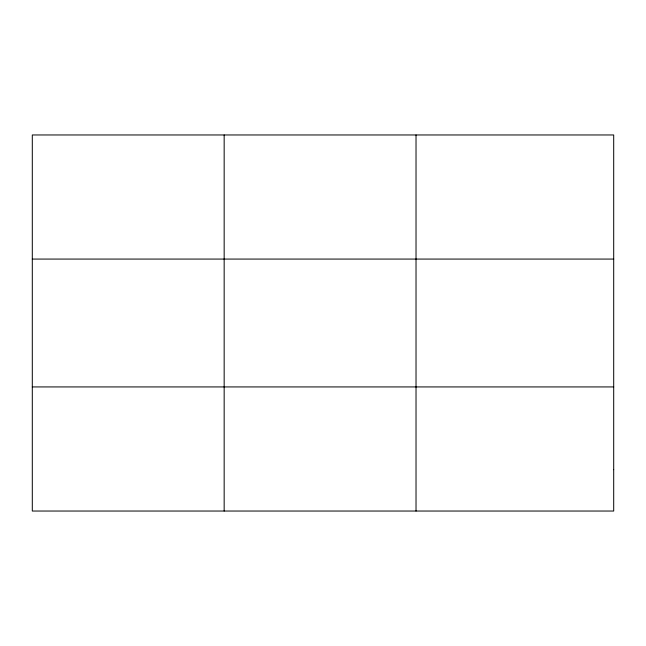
<?xml version="1.0" encoding="UTF-8"?>
<svg xmlns="http://www.w3.org/2000/svg" width="646" height="646" viewBox="0 0 646 646"><rect width="100%" height="100%" fill="white"/><g stroke="black" fill="none" stroke-linecap="round" stroke-linejoin="round"><path stroke-width="0.97" d="M224.162 511.034L224.162 134.966M416.024 511.034L416.024 134.966M32.3 259.07L613.7 259.07M32.3 386.93L613.7 386.93M613.7 469.666L613.7 511.034L32.3 511.034L32.3 134.966L613.7 134.966L613.7 469.666"/></g></svg>
